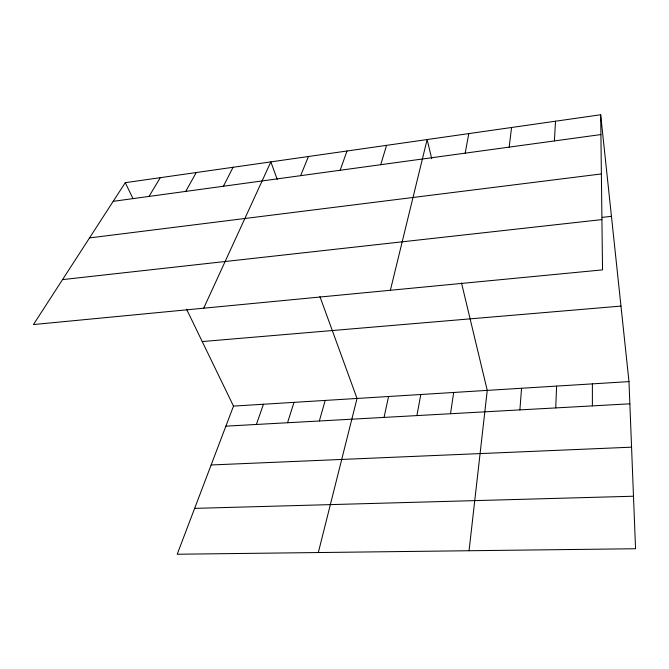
<?xml version="1.0" encoding="UTF-8"?>
<svg xmlns="http://www.w3.org/2000/svg" width="669" height="669" viewBox="0 0 669 669"><rect width="100%" height="100%" fill="white"/><g stroke="black" fill="none" stroke-linecap="round" stroke-linejoin="round"><path stroke-width="1" d="M592.383 405.891L592.391 383.872M555.738 407.914L556.591 386.088M554.4 140.933L555.513 121.214M519.888 409.896L521.552 388.263M469.061 550.738L487.258 390.387L461.518 283.004M509.176 147.121L511.568 127.495M450.505 413.735L453.682 392.469M416.912 415.591L420.801 394.501M465.189 153.151L468.793 133.599M384.031 417.414L388.589 396.5M390.378 290.262L427.131 139.553L431.714 158.678M318.319 552.544L357.037 398.448L319.941 296.626M319.339 420.985L325.193 400.422M380.72 164.708L386.548 145.349M287.536 422.749L294 402.353M256.386 424.472L263.444 404.252M340.145 170.261L347.002 151.002M186.534 309.162L233.498 406.108L177.218 554.241L635.55 548.739L628.985 381.606L600.67 114.759L125.27 182.679L33.45 324.557L602.526 269.883L600.67 114.759M300.615 175.679L308.442 156.513M203.702 308.2L270.845 161.881L277.209 179.359M223.421 186.241L233.071 167.275M185.739 191.401L196.243 172.543M149.011 196.427L160.317 177.67M113.203 201.327L600.904 134.569M89.521 237.921L601.372 173.932M602.242 217.366L611.449 216.338M62.543 279.6L601.924 219.599M202.23 341.558L620.974 306.084M233.498 406.108L628.985 381.606M225.879 426.153L629.864 403.817M211.128 464.972L631.561 447.176M194.646 508.373L633.493 496.231M125.27 182.679L133.006 198.643"/></g></svg>
